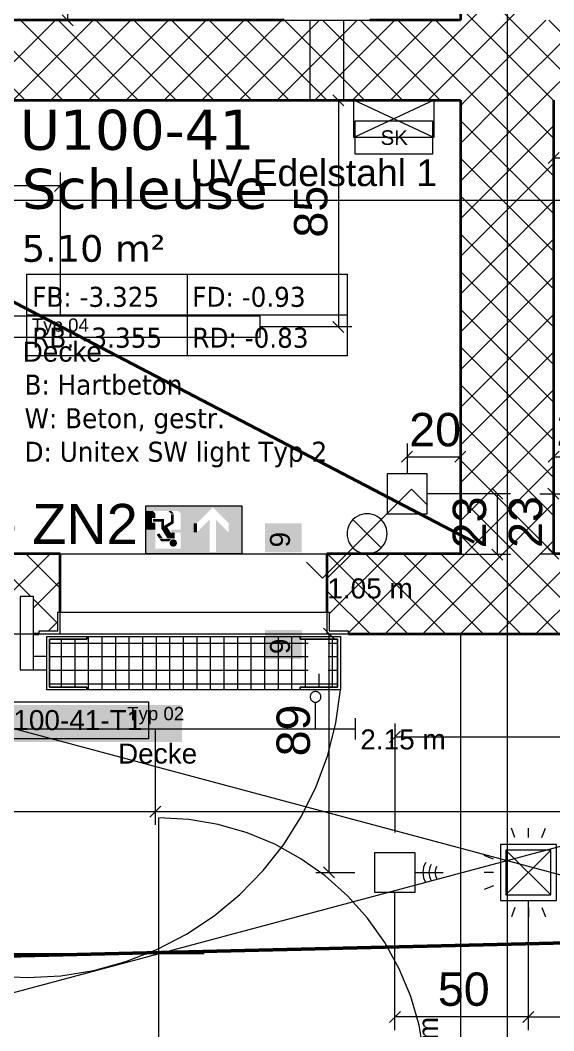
# Model space of a CAD drawing. Extents: x -1132 to 613, y -179 to 712.
# Drawn here: x -748.3 to -708.3, y 269.1 to 344.9 of the extents above; entities that cross this region are included whole.
import ezdxf
from ezdxf.lldxf.tags import DXFTag

# ---------------------------------------------------------------- set-up
doc = ezdxf.new("R2010")
doc.units = 0
doc.layers.get('0').update_dxf_attribs({"lineweight": 13})
for name, color, linetype, lineweight in [('A-____-NOTE-TEXT', 7, 'Continuous', 9), ('A-AREA-____-IDEN', 7, 'Continuous', 5), ('A-DETL-____-HDLN', 7, '_Verdeckte Linien_', 9), ('A-DETL-GENF-HDLN', 7, '_Verdeckte Linien_', 9), ('A-DOOR-____-HDLN', 7, '_Verdeckte Linien_', 9), ('A-DOOR-____-IDEN', 7, 'Continuous', 5), ('A-DOOR-____-MCUT', 7, 'Continuous', 9), ('A-DOOR-____-OTLN', 7, 'Continuous', 9), ('A-DOOR-FRAM-MCUT', 7, 'Continuous', 9), ('A-DOOR-FRAM-OTLN', 7, 'Continuous', 9), ('A-DOOR-OPNG-OTLN', 7, 'Continuous', 9), ('A-WALL-____-MCUT', 7, 'Continuous', 35), ('A-WALL-____-PATT', 7, 'Continuous', 35), ('I-WALL-____-OTLN', 7, 'Continuous', 9), ('M-EQPM-____-OTLN', 7, 'Continuous', 9), ('S-GRID-____-OTLN', 7, 'Continuous', 5)]:
    doc.layers.add(name, color=color, linetype=linetype, lineweight=lineweight)
for name, color, linetype, lineweight, true_color in [('EL01_VVV_Mass', 7, 'Continuous', 13, 0xb2b200), ('EL01_WAN_Feuwehrfunktantenne', 7, 'Continuous', 13, 0x993300), ('EL01_WAN_Leuchten', 7, 'Continuous', 13, 0x0080ff), ('EL01_WAN_Leuchtentyp', 7, 'Continuous', 13, 0x0099ff), ('EL01_WAN_Licht', 7, 'Continuous', 13, 0x0080ff), ('EL01_WAN_Notbeleuchtungen', 7, 'Continuous', 13, 0x009900), ('EL01_WAN_Notbeleuchtungentyp', 7, 'Continuous', 13, 0x009900), ('EL01_WAN_Schlaufkasten', 1, 'Continuous', 13, 0xff0000), ('EL01_WAN_Verteiler', 1, 'Continuous', 13, 0xff0000), ('EL01_WAN_Verteiler Text', 1, 'Continuous', 13, 0xff0000), ('X_Geometrie', 3, 'Continuous', 50, 0x00ff00)]:
    doc.layers.add(name, color=color, linetype=linetype, lineweight=lineweight, true_color=true_color)
doc.styles.get("Standard").update_dxf_attribs({"font": 'arial.ttf'})
tags = doc.linetypes.add('_Rasterlinie_', pattern=[0.375, 0.2, -0.05, 0.075, -0.05]).pattern_tags.tags
tags[10:11] = [DXFTag(74, 4), DXFTag(75, 0), DXFTag(340, '0'), DXFTag(46, 1.0), DXFTag(50, 0.0), DXFTag(44, 0.0), DXFTag(45, 0.0)]
tags[8:9] = [DXFTag(74, 4), DXFTag(75, 0), DXFTag(340, '0'), DXFTag(46, 1.0), DXFTag(50, 0.0), DXFTag(44, 0.0), DXFTag(45, 0.0)]
tags[6:7] = [DXFTag(74, 4), DXFTag(75, 0), DXFTag(340, '0'), DXFTag(46, 1.0), DXFTag(50, 0.0), DXFTag(44, 0.0), DXFTag(45, 0.0)]
tags[4:5] = [DXFTag(74, 4), DXFTag(75, 0), DXFTag(340, '0'), DXFTag(46, 1.0), DXFTag(50, 0.0), DXFTag(44, 0.0), DXFTag(45, 0.0)]
tags = doc.linetypes.add('_Verdeckte Linien_', pattern=[0.15, 0.1, -0.05]).pattern_tags.tags
tags[6:7] = [DXFTag(74, 4), DXFTag(75, 0), DXFTag(340, '0'), DXFTag(46, 1.0), DXFTag(50, 0.0), DXFTag(44, 0.0), DXFTag(45, 0.0)]
tags[4:5] = [DXFTag(74, 4), DXFTag(75, 0), DXFTag(340, '0'), DXFTag(46, 1.0), DXFTag(50, 0.0), DXFTag(44, 0.0), DXFTag(45, 0.0)]
tags = doc.linetypes.add('Grundrissdarstellung Sturz', pattern=[0.25, 0.15, -0.05, 0, -0.05]).pattern_tags.tags
tags[10:11] = [DXFTag(74, 4), DXFTag(75, 0), DXFTag(340, '0'), DXFTag(46, 1.0), DXFTag(50, 0.0), DXFTag(44, 0.0), DXFTag(45, 0.0)]
tags[8:9] = [DXFTag(74, 4), DXFTag(75, 0), DXFTag(340, '0'), DXFTag(46, 1.0), DXFTag(50, 0.0), DXFTag(44, 0.0), DXFTag(45, 0.0)]
tags[6:7] = [DXFTag(74, 4), DXFTag(75, 0), DXFTag(340, '0'), DXFTag(46, 1.0), DXFTag(50, 0.0), DXFTag(44, 0.0), DXFTag(45, 0.0)]
tags[4:5] = [DXFTag(74, 4), DXFTag(75, 0), DXFTag(340, '0'), DXFTag(46, 1.0), DXFTag(50, 0.0), DXFTag(44, 0.0), DXFTag(45, 0.0)]

# ---------------------------------------------------------------- blocks, each defined once
blk = doc.blocks.new('Referenz-A0UNPDE96I', base_point=(-1115.886, -117.372))
at = {"layer": 'A-____-NOTE-TEXT', "color": 7, "linetype": 'Continuous', "lineweight": 5, "ltscale": 0.13, "true_color": 0xffffff}
for points in [[(-729.964, 304.974), (-727.208, 304.974), (-729.964, 307.167)], [(-727.208, 304.974), (-729.964, 307.167), (-727.208, 307.167)], [(-729.964, 296.974), (-727.208, 296.974), (-729.964, 299.167)], [(-727.208, 296.974), (-729.964, 299.167), (-727.208, 299.167)]]:
    blk.add_solid(points, dxfattribs=at)
at = {"layer": 'A-AREA-____-IDEN', "color": 0, "linetype": 'Continuous', "ltscale": 0.13}
for p, q in [((-747.803, 325.847), (-723.803, 325.847)), ((-747.803, 319.724), (-747.803, 325.847)), ((-735.803, 325.847), (-735.803, 319.724)), ((-723.803, 325.847), (-723.803, 319.724)), ((-747.803, 322.785), (-723.803, 322.785)), ((-723.803, 319.724), (-747.803, 319.724))]:
    blk.add_line(p, q, dxfattribs=at)
at = {"layer": 'A-DETL-____-HDLN', "color": 0, "linetype": '_Verdeckte Linien_', "ltscale": 0.13}
blk.add_line((-734.515, 274.878), (-898.915, 274.878), dxfattribs=at)
at = {"layer": 'A-DETL-GENF-HDLN', "color": 0, "linetype": '_Verdeckte Linien_', "ltscale": 0.13}
for p, q in [((-775.315, 298.878), (-728.515, 298.878)), ((-775.315, 264.878), (-648.315, 298.878)), ((-775.315, 298.878), (-648.315, 264.878)), ((-728.515, 298.878), (-725.215, 298.878)), ((-725.215, 298.878), (-681.215, 298.878))]:
    blk.add_line(p, q, dxfattribs=at)
at = {"layer": 'A-DOOR-____-HDLN', "color": 0, "linetype": '_Verdeckte Linien_', "ltscale": 0.13}
for p, q in [((-724.658, 292.204), (-724.315, 294.678)), ((-725.262, 289.78), (-724.658, 292.204)), ((-726.118, 287.433), (-725.262, 289.78)), ((-727.218, 285.19), (-726.118, 287.433)), ((-728.549, 283.076), (-727.218, 285.19)), ((-730.097, 281.115), (-728.549, 283.076)), ((-731.842, 279.328), (-730.097, 281.115)), ((-733.767, 277.736), (-731.842, 279.328)), ((-735.85, 276.356), (-733.767, 277.736)), ((-738.067, 275.205), (-735.85, 276.356)), ((-740.393, 274.294), (-738.067, 275.205)), ((-742.803, 273.635), (-740.393, 274.294)), ((-745.269, 273.234), (-742.803, 273.635)), ((-750.258, 273.223), (-747.763, 273.096)), ((-747.763, 273.096), (-745.269, 273.234))]:
    blk.add_line(p, q, dxfattribs=at)
at = {"layer": 'A-DOOR-____-IDEN', "color": 0, "linetype": 'Continuous', "ltscale": 0.13}
for p, q in [((-750.542, 293.772), (-738.702, 293.772)), ((-738.702, 293.772), (-738.702, 290.992)), ((-738.702, 290.992), (-750.542, 290.992))]:
    blk.add_line(p, q, dxfattribs=at)
at = {"layer": 'A-DOOR-____-IDEN', "color": 7, "linetype": 'Continuous', "ltscale": 0.13, "true_color": 0xffffff}
for points in [[(-750.717, 290.77), (-736.178, 290.77), (-750.717, 293.529)], [(-736.178, 290.77), (-750.717, 293.529), (-736.178, 293.529)]]:
    blk.add_solid(points, dxfattribs=at)
at = {"layer": 'A-DOOR-____-MCUT', "color": 0, "linetype": 'Continuous', "ltscale": 0.13}
for p, q in [((-746.315, 298.678), (-743.315, 298.678)), ((-746.315, 297.178), (-746.315, 298.678)), ((-743.315, 298.678), (-743.315, 298.478)), ((-727.315, 298.678), (-726.715, 298.678)), ((-727.315, 298.478), (-727.315, 298.678)), ((-726.715, 298.678), (-725.215, 298.678)), ((-725.215, 298.678), (-724.315, 298.678)), ((-724.315, 298.678), (-724.315, 294.678)), ((-746.115, 298.478), (-746.115, 294.878)), ((-743.315, 298.478), (-746.115, 298.478)), ((-726.715, 298.478), (-727.315, 298.478)), ((-725.215, 298.478), (-726.715, 298.478)), ((-724.515, 298.478), (-725.215, 298.478)), ((-724.515, 294.878), (-724.515, 298.478)), ((-746.315, 294.678), (-746.315, 296.178)), ((-746.115, 294.878), (-743.315, 294.878)), ((-743.315, 294.878), (-743.315, 294.678)), ((-727.315, 294.878), (-724.515, 294.878)), ((-727.315, 294.678), (-727.315, 294.878)), ((-743.315, 294.678), (-746.315, 294.678)), ((-724.315, 294.678), (-727.315, 294.678))]:
    blk.add_line(p, q, dxfattribs=at)
at = {"layer": 'A-DOOR-____-OTLN', "color": 0, "linetype": 'Continuous', "ltscale": 0.13}
for p, q in [((-748.311, 301.678), (-748.311, 296.178)), ((-747.311, 301.678), (-748.311, 301.678)), ((-747.311, 296.178), (-747.311, 301.678)), ((-743.183, 294.678), (-743.183, 298.678)), ((-742.167, 294.678), (-742.167, 298.678)), ((-741.151, 294.678), (-741.151, 298.678)), ((-740.135, 294.678), (-740.135, 298.678)), ((-739.119, 294.678), (-739.119, 298.678)), ((-738.103, 294.678), (-738.103, 298.678)), ((-737.087, 294.678), (-737.087, 298.678)), ((-736.071, 294.678), (-736.071, 298.678)), ((-735.055, 294.678), (-735.055, 298.678)), ((-734.039, 294.678), (-734.039, 298.678)), ((-733.023, 294.678), (-733.023, 298.678)), ((-732.007, 294.678), (-732.007, 298.678)), ((-730.991, 294.678), (-730.991, 298.678)), ((-729.975, 294.678), (-729.975, 298.678)), ((-728.959, 294.678), (-728.959, 298.678)), ((-727.943, 294.678), (-727.943, 298.678)), ((-746.115, 298.182), (-726.715, 298.182)), ((-745.215, 294.876), (-745.215, 298.478)), ((-744.199, 294.873), (-744.199, 298.478)), ((-726.927, 294.878), (-726.927, 298.478)), ((-725.215, 298.182), (-724.515, 298.182)), ((-724.895, 294.878), (-724.895, 298.478)), ((-746.311, 297.178), (-747.311, 297.178)), ((-746.311, 296.178), (-746.311, 297.178)), ((-746.115, 297.166), (-726.715, 297.166)), ((-725.215, 297.166), (-724.515, 297.166)), ((-748.311, 296.178), (-747.311, 296.178)), ((-747.311, 296.178), (-746.311, 296.178)), ((-746.115, 296.15), (-726.715, 296.15)), ((-725.911, 294.878), (-725.911, 295.878)), ((-725.215, 296.15), (-724.515, 296.15)), ((-746.115, 295.134), (-724.515, 295.134))]:
    blk.add_line(p, q, dxfattribs=at)
at = {"layer": 'A-DOOR-____-OTLN', "color": 0, "linetype": 'Grundrissdarstellung Sturz', "ltscale": 0.13}
blk.add_line((-715.315, 298.878), (-715.315, 264.878), dxfattribs=at)
at = {"layer": 'A-DOOR-FRAM-MCUT', "color": 0, "linetype": 'Continuous', "ltscale": 0.13}
for p, q in [((-745.315, 300.478), (-745.515, 300.478)), ((-745.515, 300.478), (-745.515, 299.078)), ((-745.315, 298.878), (-745.315, 300.478)), ((-725.215, 300.478), (-725.315, 300.478)), ((-725.315, 300.478), (-725.315, 298.878)), ((-725.115, 300.478), (-725.215, 300.478)), ((-725.115, 299.078), (-725.115, 300.478)), ((-746.915, 299.078), (-746.915, 298.878)), ((-745.515, 299.078), (-746.915, 299.078)), ((-746.915, 298.878), (-745.315, 298.878)), ((-743.315, 298.678), (-727.315, 298.678)), ((-743.315, 298.478), (-743.315, 298.678)), ((-727.315, 298.678), (-727.315, 298.478)), ((-725.315, 298.878), (-725.215, 298.878)), ((-725.215, 298.878), (-723.715, 298.878)), ((-723.715, 299.078), (-725.115, 299.078)), ((-723.715, 298.878), (-723.715, 299.078)), ((-746.115, 298.478), (-743.315, 298.478)), ((-746.115, 294.878), (-746.115, 298.478)), ((-727.315, 298.478), (-726.715, 298.478)), ((-726.715, 298.478), (-725.215, 298.478)), ((-725.215, 298.478), (-724.515, 298.478)), ((-724.515, 298.478), (-724.515, 294.878)), ((-743.315, 294.878), (-746.115, 294.878)), ((-743.315, 294.678), (-743.315, 294.878)), ((-727.315, 294.878), (-727.315, 294.678)), ((-724.515, 294.878), (-727.315, 294.878)), ((-727.315, 294.678), (-743.315, 294.678))]:
    blk.add_line(p, q, dxfattribs=at)
at = {"layer": 'A-DOOR-FRAM-OTLN', "color": 0, "linetype": 'Continuous', "ltscale": 0.13}
for p, q in [((-728.515, 300.478), (-745.315, 300.478)), ((-725.315, 300.478), (-728.515, 300.478)), ((-745.315, 298.878), (-728.515, 298.878)), ((-728.515, 298.878), (-725.315, 298.878))]:
    blk.add_line(p, q, dxfattribs=at)
at = {"layer": 'A-DOOR-OPNG-OTLN', "color": 0, "linetype": 'Continuous', "ltscale": 0.13}
for p, q in [((-737.915, 265.078), (-737.915, 285.078)), ((-735.675, 284.953), (-737.915, 285.078)), ((-733.464, 284.577), (-735.675, 284.953)), ((-731.309, 283.956), (-733.464, 284.577)), ((-729.237, 283.098), (-731.309, 283.956)), ((-727.274, 282.013), (-729.237, 283.098)), ((-725.445, 280.715), (-727.274, 282.013)), ((-723.773, 279.22), (-725.445, 280.715)), ((-722.278, 277.548), (-723.773, 279.22)), ((-720.98, 275.719), (-722.278, 277.548)), ((-719.895, 273.756), (-720.98, 275.719)), ((-719.037, 271.684), (-719.895, 273.756)), ((-718.416, 269.529), (-719.037, 271.684)), ((-718.04, 267.318), (-718.416, 269.529))]:
    blk.add_line(p, q, dxfattribs=at)
at = {"layer": 'A-WALL-____-MCUT', "color": 0, "linetype": 'Continuous', "ltscale": 0.35}
for p, q in [((-715.315, 428.878), (-715.315, 344.876)), ((-728.515, 344.876), (-777.315, 344.876)), ((-715.315, 344.876), (-722.115, 344.876)), ((-775.315, 338.876), (-715.315, 338.876)), ((-715.315, 338.876), (-715.315, 304.878)), ((-708.315, 304.878), (-708.315, 338.876)), ((-745.315, 304.878), (-762.115, 304.878)), ((-745.315, 300.478), (-745.315, 304.878)), ((-715.315, 304.878), (-725.315, 304.878)), ((-725.315, 304.878), (-725.315, 300.478)), ((-698.315, 304.878), (-708.315, 304.878)), ((-747.311, 298.878), (-746.915, 298.878)), ((-723.715, 298.878), (-699.915, 298.878))]:
    blk.add_line(p, q, dxfattribs=at)
at = {"layer": 'A-WALL-____-PATT', "color": 0, "linetype": 'Continuous', "lineweight": 9, "ltscale": 0.13}
for p, q in [((-714.562, 344.876), (-708.315, 351.124)), ((-711.52, 344.876), (-715.315, 348.671)), ((-711.734, 344.876), (-708.315, 348.296)), ((-714.349, 344.876), (-715.315, 345.842)), ((-747.947, 338.876), (-753.947, 344.876)), ((-751.675, 338.876), (-745.675, 344.876)), ((-745.118, 338.876), (-751.118, 344.876)), ((-748.847, 338.876), (-742.847, 344.876)), ((-742.29, 338.876), (-748.29, 344.876)), ((-746.018, 338.876), (-740.018, 344.876)), ((-739.461, 338.876), (-745.461, 344.876)), ((-743.19, 338.876), (-737.19, 344.876)), ((-736.633, 338.876), (-742.633, 344.876)), ((-740.361, 338.876), (-734.361, 344.876)), ((-733.804, 338.876), (-739.804, 344.876)), ((-737.533, 338.876), (-731.533, 344.876)), ((-730.976, 338.876), (-736.976, 344.876)), ((-734.704, 338.876), (-728.704, 344.876)), ((-728.148, 338.876), (-734.148, 344.876)), ((-731.876, 338.876), (-725.876, 344.876)), ((-725.319, 338.876), (-731.319, 344.876)), ((-729.048, 338.876), (-723.048, 344.876)), ((-722.491, 338.876), (-728.491, 344.876)), ((-726.219, 338.876), (-720.219, 344.876)), ((-719.662, 338.876), (-725.662, 344.876)), ((-723.391, 338.876), (-717.391, 344.876)), ((-716.834, 338.876), (-722.834, 344.876)), ((-720.562, 338.876), (-714.562, 344.876)), ((-714.005, 338.876), (-720.005, 344.876)), ((-717.734, 338.876), (-711.734, 344.876)), ((-711.177, 338.876), (-717.177, 344.876)), ((-714.905, 338.876), (-708.905, 344.876)), ((-708.349, 338.876), (-714.349, 344.876)), ((-712.077, 338.876), (-706.077, 344.876)), ((-705.52, 338.876), (-711.52, 344.876)), ((-709.249, 338.876), (-703.249, 344.876)), ((-702.692, 338.876), (-708.692, 344.876)), ((-715.315, 338.467), (-714.905, 338.876)), ((-715.315, 335.639), (-712.077, 338.876)), ((-715.315, 332.81), (-709.249, 338.876)), ((-708.315, 333.186), (-714.005, 338.876)), ((-708.315, 336.014), (-711.177, 338.876)), ((-708.315, 338.842), (-708.349, 338.876)), ((-708.315, 330.357), (-715.315, 337.357)), ((-715.315, 329.982), (-708.315, 336.982)), ((-708.315, 327.529), (-715.315, 334.529)), ((-715.315, 327.153), (-708.315, 334.153)), ((-708.315, 324.7), (-715.315, 331.7)), ((-715.315, 324.325), (-708.315, 331.325)), ((-708.315, 321.872), (-715.315, 328.872)), ((-715.315, 321.497), (-708.315, 328.497)), ((-708.315, 319.043), (-715.315, 326.043)), ((-715.315, 318.668), (-708.315, 325.668)), ((-708.315, 316.215), (-715.315, 323.215)), ((-715.315, 315.84), (-708.315, 322.84)), ((-708.315, 313.387), (-715.315, 320.387)), ((-715.315, 313.011), (-708.315, 320.011)), ((-708.315, 310.558), (-715.315, 317.558)), ((-715.315, 310.183), (-708.315, 317.183)), ((-708.315, 307.73), (-715.315, 314.73)), ((-715.315, 307.354), (-708.315, 314.354)), ((-708.315, 304.901), (-715.315, 311.901)), ((-714.962, 304.878), (-708.315, 311.526)), ((-711.12, 304.878), (-715.315, 309.073)), ((-712.134, 304.878), (-708.315, 308.698)), ((-713.948, 304.878), (-715.315, 306.244)), ((-709.306, 304.878), (-708.315, 305.869)), ((-752.075, 298.878), (-746.075, 304.878)), ((-747.518, 301.678), (-750.718, 304.878)), ((-745.315, 302.303), (-747.89, 304.878)), ((-725.215, 303.111), (-723.448, 304.878)), ((-719.262, 298.878), (-725.215, 304.831)), ((-725.115, 300.383), (-720.619, 304.878)), ((-723.715, 298.954), (-717.791, 304.878)), ((-716.434, 298.878), (-722.434, 304.878)), ((-720.962, 298.878), (-714.962, 304.878)), ((-713.605, 298.878), (-719.605, 304.878)), ((-718.134, 298.878), (-712.134, 304.878)), ((-710.777, 298.878), (-716.777, 304.878)), ((-715.306, 298.878), (-709.306, 304.878)), ((-707.948, 298.878), (-713.948, 304.878)), ((-712.477, 298.878), (-706.477, 304.878)), ((-705.12, 298.878), (-711.12, 304.878)), ((-709.649, 298.878), (-703.649, 304.878)), ((-747.311, 300.814), (-745.315, 302.81)), ((-722.091, 298.878), (-725.215, 302.002)), ((-745.515, 299.675), (-747.311, 301.471)), ((-746.218, 299.078), (-745.515, 299.782))]:
    blk.add_line(p, q, dxfattribs=at)
at = {"layer": 'I-WALL-____-OTLN', "color": 0, "linetype": 'Continuous', "ltscale": 0.13}
for p, q in [((-745.315, 304.878), (-725.315, 304.878)), ((-725.315, 300.478), (-745.315, 300.478))]:
    blk.add_line(p, q, dxfattribs=at)
at = {"layer": 'M-EQPM-____-OTLN', "color": 0, "linetype": 'Continuous', "ltscale": 0.13}
for p, q in [((-728.515, 344.876), (-722.115, 344.876)), ((-726.565, 338.876), (-726.565, 344.876)), ((-726.565, 338.876), (-726.565, 344.876)), ((-724.065, 338.876), (-724.065, 344.876)), ((-724.065, 338.876), (-724.065, 344.876))]:
    blk.add_line(p, q, dxfattribs=at)
at = {"layer": 'S-GRID-____-OTLN', "color": 0, "linetype": '_Rasterlinie_', "ltscale": 0.13}
for p, q in [((-711.815, 645.662), (-711.815, 244.87)), ((-1107.612, 331.378), (119.376, 331.378))]:
    blk.add_line(p, q, dxfattribs=at)
at = {"layer": 'X_Geometrie', "color": 0, "linetype": 'Continuous', "ltscale": 0.5}
for p, q in [((-770.49, 335.042), (-714.29, 305.736)), ((-1107.612, 266.122), (-130.744, 289.528))]:
    blk.add_line(p, q, dxfattribs=at)
at = {"layer": 'A-____-NOTE-TEXT', "color": 0, "linetype": 'Continuous', "lineweight": 5, "ltscale": 0.13, "char_height": 1.5, "attachment_point": 1, "rotation": 90}
for insert in [(-729.589, 305.349), (-729.589, 297.349)]:
    blk.add_mtext('{\\fArial;9}', dxfattribs=dict(at, insert=insert))
at = {"layer": 'A-AREA-____-IDEN', "color": 0, "linetype": 'Continuous', "ltscale": 0.13, "attachment_point": 1}
for s, insert, char_height in [('{\\fVerdana;U100-41}', (-748.34, 338.162), 3), ('{\\fVerdana;Schleuse}', (-748.197, 333.739), 3), ('{\\fVerdana;5.10 m²}', (-748.188, 328.769), 2), ('{\\W0.9;\\fVerdana;FB: -3.325}', (-747.413, 324.888), 1.5), ('{\\W0.9;\\fVerdana;FD: -0.93}', (-735.413, 324.888), 1.5), ('{\\W0.9;\\fVerdana;RB: -3.355}', (-747.413, 321.826), 1.5), ('{\\W0.9;\\fVerdana;RD: -0.83}', (-735.413, 321.826), 1.5), ('{\\W0.9;\\fVerdana;B: Hartbeton}', (-747.989, 318.302), 1.5), ('{\\W0.9;\\fVerdana;W: Beton, gestr.}', (-747.989, 315.788), 1.5), ('{\\W0.9;\\fVerdana;D: Unitex SW light Typ 2}', (-747.989, 313.275), 1.5)]:
    blk.add_mtext(s, dxfattribs=dict(at, insert=insert, char_height=char_height))
at = {"layer": 'A-DOOR-____-IDEN', "color": 0, "linetype": 'Continuous', "ltscale": 0.13, "insert": (-750.342, 293.154), "char_height": 1.5, "attachment_point": 1}
blk.add_mtext('{\\fArial;U100-41-T1}', dxfattribs=at)
blk = doc.blocks.new('Maß-A0UNPDXP6I', base_point=(-819.588, 284.547))
at = {"color": 0, "lineweight": -2}
for p, q in [((-738.174, 284.547), (-738.174, 291.746)), ((-737.761, 285.961), (-738.588, 285.133)), ((-819.174, 285.547), (-738.174, 285.547))]:
    blk.add_line(p, q, dxfattribs=at)
blk = doc.blocks.new('Maß-A0UNPE9H6I', base_point=(-720.632, 283.978))
at = {"color": 0, "lineweight": -2}
for p, q in [((-648.313, 290.147), (-648.313, 292.878)), ((-720.218, 292.147), (-720.218, 283.978)), ((-719.804, 291.561), (-720.632, 290.733)), ((-720.218, 291.147), (-648.313, 291.147)), ((-647.899, 291.561), (-648.726, 290.733))]:
    blk.add_line(p, q, dxfattribs=at)
at = {"color": 0, "lineweight": -2, "insert": (-687.022, 294.48), "char_height": 2.5, "attachment_point": 1}
blk.add_mtext('{\\fArial;360}', dxfattribs=at)
blk = doc.blocks.new('Maß-A0UNPE9V6I', base_point=(-708.726, 304.878))
at = {"color": 0, "lineweight": -2}
for p, q in [((-708.313, 313.147), (-708.313, 304.878)), ((-704.313, 313.147), (-704.313, 310.878)), ((-708.726, 311.733), (-707.899, 312.561)), ((-704.726, 311.733), (-703.899, 312.561)), ((-708.313, 312.147), (-704.313, 312.147))]:
    blk.add_line(p, q, dxfattribs=at)
at = {"color": 0, "lineweight": -2, "insert": (-708.124, 315.48), "char_height": 2.5, "attachment_point": 1}
blk.add_mtext('{\\fArial;20}', dxfattribs=at)
blk = doc.blocks.new('Maß-A0UNPEE36I', base_point=(-711.688, 304.465))
at = {"color": 0, "lineweight": -2}
for p, q in [((-709.354, 309.378), (-705.813, 309.378)), ((-707.941, 308.965), (-708.768, 309.792)), ((-708.354, 304.878), (-708.354, 309.378)), ((-709.354, 304.878), (-708.313, 304.878)), ((-707.941, 304.465), (-708.768, 305.292))]:
    blk.add_line(p, q, dxfattribs=at)
at = {"color": 0, "lineweight": -2, "insert": (-711.688, 305.315), "char_height": 2.5, "attachment_point": 1, "rotation": 90}
blk.add_mtext('{\\fArial;23}', dxfattribs=at)
blk = doc.blocks.new('Maß-A0UNPEG36I', base_point=(-729.098, 280.565))
at = {"color": 0, "lineweight": -2}
for p, q in [((-725.568, 299.292), (-724.741, 298.465)), ((-726.154, 298.878), (-723.713, 298.878)), ((-725.154, 280.978), (-725.154, 298.878)), ((-725.568, 281.392), (-724.741, 280.565)), ((-726.154, 280.978), (-723.218, 280.978))]:
    blk.add_line(p, q, dxfattribs=at)
at = {"color": 0, "lineweight": -2, "insert": (-729.098, 289.687), "char_height": 2.5, "attachment_point": 1, "rotation": 90}
blk.add_mtext('{\\fArial;89}', dxfattribs=at)
blk = doc.blocks.new('Schlaufkasten Decke (multi)-A0UNPEHH6I', base_point=(-723.213, 334.826))
at = {"color": 0, "linetype": 'ByBlock', "lineweight": -2, "ltscale": 0.13}
for p, q in [((-723.213, 334.826), (-723.213, 337.326)), ((-723.213, 337.326), (-717.413, 337.326)), ((-717.413, 337.326), (-717.413, 334.826)), ((-717.413, 334.826), (-723.213, 334.826))]:
    blk.add_line(p, q, dxfattribs=at)
at = {"color": 0, "linetype": 'ByBlock', "lineweight": -2, "ltscale": 0.13, "insert": (-721.301, 336.626), "char_height": 1.1, "attachment_point": 1}
blk.add_mtext('{\\fArial;SK}', dxfattribs=at)
blk = doc.blocks.new('Maß-A0UNPEJ76I', base_point=(-708.726, 321.877))
at = {"color": 0, "lineweight": -2}
for p, q in [((-708.313, 333.547), (-708.313, 338.876)), ((-707.899, 334.961), (-708.726, 334.133)), ((-677.891, 334.961), (-678.718, 334.133)), ((-678.304, 335.547), (-678.304, 321.877)), ((-708.313, 334.547), (-678.304, 334.547))]:
    blk.add_line(p, q, dxfattribs=at)
at = {"color": 0, "lineweight": -2, "insert": (-695.947, 337.88), "char_height": 2.5, "attachment_point": 1}
blk.add_mtext('{\\fArial;150}', dxfattribs=at)
blk = doc.blocks.new('Maß-A0UNPENF6I', base_point=(-730.321, 321.464))
at = {"color": 0, "lineweight": -2}
for p, q in [((-725.454, 338.876), (-715.313, 338.876)), ((-724.041, 338.463), (-724.868, 339.29)), ((-724.454, 338.876), (-724.454, 321.877)), ((-724.041, 321.464), (-724.868, 322.291)), ((-723.454, 321.877), (-730.321, 321.877))]:
    blk.add_line(p, q, dxfattribs=at)
at = {"color": 0, "lineweight": -2, "insert": (-727.788, 328.576), "char_height": 2.5, "attachment_point": 1, "rotation": 90}
blk.add_mtext('{\\fArial;85}', dxfattribs=at)
blk = doc.blocks.new('Maß-A0UNPEOX6I', base_point=(-717.842, 304.394))
at = {"color": 0, "lineweight": -2}
for p, q in [((-711.554, 309.378), (-717.813, 309.378)), ((-712.968, 309.792), (-712.141, 308.965)), ((-712.554, 309.378), (-712.554, 304.808)), ((-711.554, 304.808), (-717.842, 304.808)), ((-712.968, 305.222), (-712.141, 304.394))]:
    blk.add_line(p, q, dxfattribs=at)
at = {"color": 0, "lineweight": -2, "insert": (-715.888, 305.28), "char_height": 2.5, "attachment_point": 1, "rotation": 90}
blk.add_mtext('{\\fArial;23}', dxfattribs=at)
blk = doc.blocks.new('Maß-A0UNPEQ36I', base_point=(-720.632, 269.147))
at = {"color": 0, "lineweight": -2}
for p, q in [((-720.218, 269.147), (-720.218, 279.478)), ((-710.218, 269.147), (-710.218, 277.656)), ((-720.632, 269.733), (-719.804, 270.561)), ((-710.632, 269.733), (-709.804, 270.561)), ((-710.218, 270.147), (-720.218, 270.147))]:
    blk.add_line(p, q, dxfattribs=at)
at = {"color": 0, "lineweight": -2, "insert": (-717.004, 273.48), "char_height": 2.5, "attachment_point": 1}
blk.add_mtext('{\\fArial;50}', dxfattribs=at)
blk = doc.blocks.new('Absolute Höhe-A0UNPEV76I', base_point=(-718.492, 263.745))
at = {"color": 0, "lineweight": -2, "insert": (-718.491, 263.745), "char_height": 1.5, "attachment_point": 1, "rotation": 90}
blk.add_mtext('{\\fArial;1.05 m}', dxfattribs=at)
blk = doc.blocks.new('LED-Langfeldleuchte 37W-A0UNPEZF6I', base_point=(-753.174, 290.946))
at = {"color": 0, "lineweight": -2}
for p, q in [((-750.571, 294.198), (-750.574, 294.146)), ((-750.574, 294.146), (-750.571, 294.093)), ((-750.561, 294.249), (-750.571, 294.198)), ((-750.571, 294.093), (-750.561, 294.042)), ((-750.544, 294.299), (-750.561, 294.249)), ((-750.561, 294.042), (-750.544, 293.993)), ((-750.521, 294.346), (-750.544, 294.299)), ((-750.544, 293.993), (-750.521, 293.946)), ((-750.492, 294.389), (-750.521, 294.346)), ((-750.457, 294.428), (-750.492, 294.389)), ((-750.418, 294.463), (-750.457, 294.428)), ((-750.374, 294.492), (-750.418, 294.463)), ((-750.327, 294.515), (-750.374, 294.492)), ((-750.278, 294.532), (-750.327, 294.515)), ((-750.226, 294.542), (-750.278, 294.532)), ((-750.174, 294.546), (-750.226, 294.542)), ((-750.122, 294.542), (-750.174, 294.546)), ((-750.071, 294.532), (-750.122, 294.542)), ((-750.021, 294.515), (-750.071, 294.532)), ((-749.974, 294.492), (-750.021, 294.515)), ((-749.931, 294.463), (-749.974, 294.492)), ((-749.891, 294.428), (-749.931, 294.463)), ((-749.857, 294.389), (-749.891, 294.428)), ((-749.828, 294.346), (-749.857, 294.389)), ((-749.805, 294.299), (-749.828, 294.346)), ((-749.828, 293.946), (-749.805, 293.993)), ((-749.788, 294.249), (-749.805, 294.299)), ((-749.805, 293.993), (-749.788, 294.042)), ((-749.778, 294.198), (-749.788, 294.249)), ((-749.788, 294.042), (-749.778, 294.093)), ((-749.774, 294.146), (-749.778, 294.198)), ((-749.778, 294.093), (-749.774, 294.146)), ((-726.571, 294.198), (-726.574, 294.146)), ((-726.574, 294.146), (-726.571, 294.093)), ((-726.561, 294.249), (-726.571, 294.198)), ((-726.571, 294.093), (-726.561, 294.042)), ((-726.544, 294.299), (-726.561, 294.249)), ((-726.561, 294.042), (-726.544, 293.993)), ((-726.521, 294.346), (-726.544, 294.299)), ((-726.544, 293.993), (-726.521, 293.946)), ((-726.492, 294.389), (-726.521, 294.346)), ((-726.457, 294.428), (-726.492, 294.389)), ((-726.418, 294.463), (-726.457, 294.428)), ((-726.374, 294.492), (-726.418, 294.463)), ((-726.327, 294.515), (-726.374, 294.492)), ((-726.278, 294.532), (-726.327, 294.515)), ((-726.226, 294.542), (-726.278, 294.532)), ((-726.174, 294.546), (-726.226, 294.542)), ((-726.122, 294.542), (-726.174, 294.546)), ((-726.071, 294.532), (-726.122, 294.542)), ((-726.021, 294.515), (-726.071, 294.532)), ((-725.974, 294.492), (-726.021, 294.515)), ((-725.931, 294.463), (-725.974, 294.492)), ((-725.891, 294.428), (-725.931, 294.463)), ((-725.857, 294.389), (-725.891, 294.428)), ((-725.828, 294.346), (-725.857, 294.389)), ((-725.805, 294.299), (-725.828, 294.346)), ((-725.828, 293.946), (-725.805, 293.993)), ((-725.788, 294.249), (-725.805, 294.299)), ((-725.805, 293.993), (-725.788, 294.042)), ((-725.778, 294.198), (-725.788, 294.249)), ((-725.788, 294.042), (-725.778, 294.093)), ((-725.774, 294.146), (-725.778, 294.198)), ((-725.778, 294.093), (-725.774, 294.146)), ((-750.521, 293.946), (-750.492, 293.902)), ((-750.492, 293.902), (-750.457, 293.863)), ((-750.457, 293.863), (-750.418, 293.828)), ((-750.418, 293.828), (-750.374, 293.799)), ((-750.374, 293.799), (-750.327, 293.776)), ((-750.327, 293.776), (-750.278, 293.759)), ((-750.278, 293.759), (-750.226, 293.749)), ((-750.226, 293.749), (-750.174, 293.746)), ((-750.174, 293.746), (-750.122, 293.749)), ((-750.174, 291.746), (-750.174, 293.746)), ((-750.122, 293.749), (-750.071, 293.759)), ((-750.071, 293.759), (-750.021, 293.776)), ((-750.021, 293.776), (-749.974, 293.799)), ((-749.974, 293.799), (-749.931, 293.828)), ((-749.931, 293.828), (-749.891, 293.863)), ((-749.891, 293.863), (-749.857, 293.902)), ((-749.857, 293.902), (-749.828, 293.946)), ((-726.521, 293.946), (-726.492, 293.902)), ((-726.492, 293.902), (-726.457, 293.863)), ((-726.457, 293.863), (-726.418, 293.828)), ((-726.418, 293.828), (-726.374, 293.799)), ((-726.374, 293.799), (-726.327, 293.776)), ((-726.327, 293.776), (-726.278, 293.759)), ((-726.278, 293.759), (-726.226, 293.749)), ((-726.226, 293.749), (-726.174, 293.746)), ((-726.174, 293.746), (-726.122, 293.749)), ((-726.174, 291.746), (-726.174, 293.746)), ((-726.122, 293.749), (-726.071, 293.759)), ((-726.071, 293.759), (-726.021, 293.776)), ((-726.021, 293.776), (-725.974, 293.799)), ((-725.974, 293.799), (-725.931, 293.828)), ((-725.931, 293.828), (-725.891, 293.863)), ((-725.891, 293.863), (-725.857, 293.902)), ((-725.857, 293.902), (-725.828, 293.946)), ((-753.174, 290.946), (-753.174, 292.546)), ((-723.174, 290.946), (-723.174, 292.546)), ((-753.174, 291.746), (-723.174, 291.746))]:
    blk.add_line(p, q, dxfattribs=at)
blk = doc.blocks.new('Absolute Höhe-A0UNPEZH6I', base_point=(-722.817, 290.203))
at = {"color": 0, "lineweight": -2, "insert": (-722.817, 291.703), "char_height": 1.5, "attachment_point": 1}
blk.add_mtext('{\\fArial;2.15 m}', dxfattribs=at)
blk = doc.blocks.new('Bemerkung 1-A0UNPEZJ6I', base_point=(-740.292, 292.391))
at = {"color": 0, "lineweight": -2, "insert": (-740.292, 293.391), "char_height": 1, "attachment_point": 1}
blk.add_mtext('{\\fArial;Typ 02}', dxfattribs=at)
blk = doc.blocks.new('Absolute Höhe-A0UNPEZL6I', base_point=(-740.982, 289.143))
at = {"color": 0, "lineweight": -2, "insert": (-740.982, 290.643), "char_height": 1.5, "attachment_point": 1}
blk.add_mtext('{\\fArial;Decke}', dxfattribs=at)
blk = doc.blocks.new('Maß-A0UNPF0B6I', base_point=(-710.632, 269.147))
at = {"color": 0, "lineweight": -2}
for p, q in [((-710.218, 269.147), (-710.218, 278.878)), ((-700.218, 269.147), (-700.218, 278.878)), ((-709.804, 270.561), (-710.632, 269.733)), ((-699.804, 270.561), (-700.632, 269.733)), ((-710.218, 270.147), (-700.218, 270.147))]:
    blk.add_line(p, q, dxfattribs=at)
at = {"color": 0, "lineweight": -2, "insert": (-707.004, 273.48), "char_height": 2.5, "attachment_point": 1}
blk.add_mtext('{\\fArial;50}', dxfattribs=at)
blk = doc.blocks.new('Maß-A0UNPFA76I', base_point=(-738.588, 284.547))
at = {"color": 0, "lineweight": -2}
for p, q in [((-738.174, 284.547), (-738.174, 291.746)), ((-737.761, 285.961), (-738.588, 285.133)), ((-738.174, 285.547), (-657.174, 285.547))]:
    blk.add_line(p, q, dxfattribs=at)
blk = doc.blocks.new('Maß-A0UNPFS96I', base_point=(-719.726, 304.878))
at = {"color": 0, "lineweight": -2}
for p, q in [((-719.313, 313.147), (-719.313, 310.878)), ((-715.313, 313.147), (-715.313, 304.878)), ((-719.726, 311.733), (-718.899, 312.561)), ((-715.726, 311.733), (-714.899, 312.561)), ((-719.313, 312.147), (-715.313, 312.147))]:
    blk.add_line(p, q, dxfattribs=at)
at = {"color": 0, "lineweight": -2, "insert": (-719.151, 315.431), "char_height": 2.5, "attachment_point": 1}
blk.add_mtext('{\\fArial;20}', dxfattribs=at)
blk = doc.blocks.new('RZL-Decke_ Unten-A0UNPFT56I', base_point=(-738.907, 304.878))
at = {"color": 0, "lineweight": -2}
for p, q in [((-738.907, 304.878), (-738.907, 308.478)), ((-738.907, 308.478), (-731.707, 308.478)), ((-731.707, 308.478), (-731.707, 304.878)), ((-731.707, 304.878), (-738.907, 304.878))]:
    blk.add_line(p, q, dxfattribs=at)
for points in [[(-738.907, 308.092), (-735.307, 308.092), (-738.907, 308.478)], [(-735.307, 308.092), (-738.907, 308.478), (-735.307, 308.478)], [(-735.307, 308.348), (-731.707, 308.348), (-735.307, 308.478)], [(-731.707, 308.348), (-735.307, 308.478), (-731.707, 308.478)], [(-738.907, 307.89), (-738.184, 307.89), (-738.907, 308.092)], [(-738.184, 307.89), (-738.907, 308.092), (-738.387, 308.092)], [(-738.907, 307.555), (-738.184, 307.555), (-738.907, 307.89)], [(-738.184, 307.555), (-738.907, 307.89), (-738.184, 307.89)], [(-737.008, 307.89), (-736.81, 307.89), (-737.211, 308.092)], [(-736.81, 307.89), (-737.211, 308.092), (-737.012, 308.092)], [(-737.008, 307.284), (-736.81, 307.284), (-737.008, 307.829)], [(-736.81, 307.284), (-737.008, 307.829), (-736.81, 307.829)], [(-736.292, 307.89), (-735.307, 307.89), (-736.495, 308.092)], [(-735.307, 307.89), (-736.495, 308.092), (-735.307, 308.092)], [(-736.292, 306.69), (-735.307, 306.69), (-736.292, 307.89)], [(-735.307, 306.69), (-736.292, 307.89), (-735.307, 307.89)], [(-735.307, 307.159), (-735.066, 307.159), (-735.307, 308.348)], [(-735.066, 307.159), (-735.307, 308.348), (-733.877, 308.348)], [(-732.688, 307.159), (-731.707, 307.159), (-733.877, 308.348)], [(-731.707, 307.159), (-733.877, 308.348), (-731.707, 308.348)], [(-738.907, 307.216), (-738.424, 307.216), (-738.907, 307.555)], [(-738.424, 307.216), (-738.907, 307.555), (-738.424, 307.555)], [(-738.907, 306.678), (-738.184, 306.678), (-738.907, 307.216)], [(-738.184, 306.678), (-738.907, 307.216), (-738.184, 307.216)], [(-738.361, 307.279), (-737.538, 307.279), (-738.361, 307.492)], [(-737.538, 307.279), (-738.361, 307.492), (-737.538, 307.492)], [(-737.741, 306.96), (-737.538, 306.96), (-737.741, 307.279)], [(-737.538, 306.96), (-737.741, 307.279), (-737.538, 307.279)], [(-737.741, 306.867), (-737.283, 306.867), (-737.741, 306.96)], [(-737.283, 306.867), (-737.741, 306.96), (-737.132, 306.96)], [(-737.741, 306.775), (-737.226, 306.775), (-737.741, 306.867)], [(-737.226, 306.775), (-737.741, 306.867), (-737.283, 306.867)], [(-737.538, 306.96), (-737.132, 306.96), (-737.215, 307.158)], [(-737.215, 307.158), (-736.81, 307.158), (-737.008, 307.284)], [(-737.132, 306.96), (-737.215, 307.158), (-736.81, 307.158)], [(-736.81, 307.158), (-737.008, 307.284), (-736.81, 307.284)], [(-735.307, 306.678), (-735.066, 306.678), (-735.307, 307.159)], [(-735.066, 306.678), (-735.307, 307.159), (-735.066, 307.159)], [(-735.066, 306.48), (-734.117, 306.48), (-734.117, 307.429)], [(-733.637, 306.48), (-732.688, 306.48), (-733.637, 307.429)], [(-732.688, 306.48), (-731.707, 306.48), (-732.688, 307.159)], [(-731.707, 306.48), (-732.688, 307.159), (-731.707, 307.159)], [(-738.907, 305.257), (-738.184, 305.257), (-738.907, 306.678)], [(-738.184, 305.257), (-738.907, 306.678), (-738.184, 306.678)], [(-738.078, 306.29), (-737.803, 306.29), (-737.892, 306.418)], [(-737.895, 306.024), (-737.62, 306.024), (-738.078, 306.29)], [(-737.62, 306.024), (-738.078, 306.29), (-737.803, 306.29)], [(-737.491, 306.369), (-736.973, 306.369), (-737.741, 306.775)], [(-736.973, 306.369), (-737.741, 306.775), (-737.226, 306.775)], [(-737.279, 306.024), (-736.745, 306.024), (-737.491, 306.369)], [(-736.745, 306.024), (-737.491, 306.369), (-736.745, 306.369)], [(-736.973, 306.46), (-735.307, 306.46), (-736.973, 306.69)], [(-735.307, 306.46), (-736.973, 306.69), (-735.307, 306.69)], [(-736.973, 306.369), (-736.745, 306.369), (-736.973, 306.46)], [(-736.745, 306.369), (-736.973, 306.46), (-736.745, 306.46)], [(-736.292, 305.257), (-735.307, 305.257), (-736.292, 306.46)], [(-735.307, 305.257), (-736.292, 306.46), (-735.307, 306.46)], [(-735.307, 306.48), (-735.066, 306.48), (-735.307, 306.678)], [(-735.066, 306.48), (-735.307, 306.678), (-735.066, 306.678)], [(-735.307, 305.008), (-734.117, 305.008), (-735.307, 306.48)], [(-734.117, 305.008), (-735.307, 306.48), (-734.117, 306.48)], [(-733.637, 305.008), (-731.707, 305.008), (-733.637, 306.48)], [(-731.707, 305.008), (-733.637, 306.48), (-731.707, 306.48)], [(-737.872, 305.992), (-736.745, 305.992), (-737.895, 306.024)], [(-736.745, 305.992), (-737.895, 306.024), (-736.745, 306.024)], [(-737.871, 305.99), (-736.943, 305.99), (-737.872, 305.992)], [(-736.943, 305.99), (-737.872, 305.992), (-736.745, 305.992)], [(-737.859, 305.972), (-736.989, 305.972), (-737.871, 305.99)], [(-736.989, 305.972), (-737.871, 305.99), (-736.943, 305.99)], [(-737.832, 305.933), (-737.049, 305.933), (-737.859, 305.972)], [(-737.049, 305.933), (-737.859, 305.972), (-736.989, 305.972)], [(-737.798, 305.885), (-737.091, 305.885), (-737.832, 305.933)], [(-737.091, 305.885), (-737.832, 305.933), (-737.049, 305.933)], [(-737.748, 305.812), (-737.13, 305.812), (-737.798, 305.885)], [(-737.13, 305.812), (-737.798, 305.885), (-737.091, 305.885)], [(-736.563, 305.679), (-737.109, 305.679), (-736.572, 305.75)], [(-737.109, 305.679), (-736.572, 305.75), (-737.1, 305.75)], [(-737.1, 305.609), (-736.563, 305.679), (-737.109, 305.679)], [(-736.572, 305.75), (-737.1, 305.75), (-736.599, 305.816)], [(-737.1, 305.75), (-736.599, 305.816), (-737.073, 305.816)], [(-736.572, 305.609), (-737.1, 305.609), (-736.563, 305.679)], [(-737.073, 305.543), (-736.572, 305.609), (-737.1, 305.609)], [(-736.599, 305.816), (-737.073, 305.816), (-736.643, 305.873)], [(-737.073, 305.816), (-736.643, 305.873), (-737.029, 305.873)], [(-736.599, 305.543), (-737.073, 305.543), (-736.572, 305.609)], [(-737.029, 305.486), (-736.599, 305.543), (-737.073, 305.543)], [(-736.643, 305.873), (-737.029, 305.873), (-736.699, 305.916)], [(-737.029, 305.873), (-736.699, 305.916), (-736.973, 305.916)], [(-736.643, 305.486), (-737.029, 305.486), (-736.599, 305.543)], [(-736.973, 305.443), (-736.643, 305.486), (-737.029, 305.486)], [(-736.699, 305.916), (-736.973, 305.916), (-736.765, 305.944)], [(-736.973, 305.916), (-736.765, 305.944), (-736.907, 305.944)], [(-736.699, 305.916), (-736.973, 305.916), (-736.699, 305.916)], [(-736.973, 305.916), (-736.699, 305.916), (-736.973, 305.916)], [(-736.699, 305.443), (-736.973, 305.443), (-736.643, 305.486)], [(-736.907, 305.415), (-736.699, 305.443), (-736.973, 305.443)], [(-736.699, 305.443), (-736.973, 305.443), (-736.699, 305.443)], [(-736.973, 305.443), (-736.699, 305.443), (-736.973, 305.443)], [(-736.765, 305.944), (-736.907, 305.944), (-736.836, 305.953)], [(-736.765, 305.944), (-736.907, 305.944), (-736.765, 305.944)], [(-736.907, 305.944), (-736.765, 305.944), (-736.907, 305.944)], [(-736.765, 305.415), (-736.907, 305.415), (-736.699, 305.443)], [(-736.836, 305.406), (-736.765, 305.415), (-736.907, 305.415)], [(-736.765, 305.415), (-736.907, 305.415), (-736.765, 305.415)], [(-736.907, 305.415), (-736.765, 305.415), (-736.907, 305.415)], [(-738.907, 304.878), (-735.307, 304.878), (-738.907, 305.257)], [(-735.307, 304.878), (-738.907, 305.257), (-735.307, 305.257)], [(-735.307, 304.878), (-731.707, 304.878), (-735.307, 305.008)], [(-731.707, 304.878), (-735.307, 305.008), (-731.707, 305.008)]]:
    blk.add_solid(points, dxfattribs=at)
blk = doc.blocks.new('Bemerkung 1-A0UNPFT76I', base_point=(-755.565, 305.613))
at = {"color": 0, "lineweight": -2, "insert": (-755.565, 308.613), "char_height": 3, "attachment_point": 1}
blk.add_mtext('{\\fArial;Typ ZN2}', dxfattribs=at)
blk = doc.blocks.new('Maß-A0UNPG016I', base_point=(-776.313, 344.463))
at = {"color": 0, "lineweight": -2}
for p, q in [((-745.168, 365.29), (-744.341, 364.463)), ((-743.754, 364.877), (-750.813, 364.877)), ((-744.754, 344.876), (-744.754, 364.877)), ((-743.754, 344.876), (-776.313, 344.876)), ((-745.168, 345.29), (-744.341, 344.463))]:
    blk.add_line(p, q, dxfattribs=at)
at = {"color": 0, "lineweight": -2, "insert": (-748.088, 352.238), "char_height": 2.5, "attachment_point": 1, "rotation": 90}
blk.add_mtext('{\\fArial;100}', dxfattribs=at)
blk = doc.blocks.new('Maß-A0UNPG3X6I', base_point=(-775.726, 322.677))
at = {"color": 0, "lineweight": -2}
for p, q in [((-775.313, 331.447), (-775.313, 338.876)), ((-745.321, 333.447), (-745.321, 322.677)), ((-775.726, 332.033), (-774.899, 332.861)), ((-745.735, 332.033), (-744.907, 332.861)), ((-745.321, 332.447), (-775.313, 332.447))]:
    blk.add_line(p, q, dxfattribs=at)
at = {"color": 0, "lineweight": -2, "insert": (-762.956, 335.78), "char_height": 2.5, "attachment_point": 1}
blk.add_mtext('{\\fArial;150}', dxfattribs=at)
blk = doc.blocks.new('Bewegungsmelder UP-A0UNPG4D6I', base_point=(-713.54, 277.656))
at = {"color": 0, "lineweight": -2}
for p, q in [((-711.222, 283.593), (-711.494, 284.301)), ((-710.218, 283.593), (-710.218, 284.301)), ((-709.214, 283.593), (-708.942, 284.301)), ((-712.318, 283.078), (-712.318, 278.878)), ((-708.118, 283.078), (-712.318, 283.078)), ((-711.898, 282.658), (-711.898, 279.298)), ((-708.538, 282.658), (-711.898, 282.658)), ((-708.538, 279.298), (-711.898, 282.658)), ((-711.898, 279.298), (-708.538, 282.658)), ((-708.538, 279.298), (-708.538, 282.658)), ((-708.118, 278.878), (-708.118, 283.078)), ((-712.832, 281.982), (-713.54, 282.254)), ((-707.604, 281.982), (-706.896, 282.254)), ((-712.832, 280.978), (-713.54, 280.978)), ((-707.604, 280.978), (-706.896, 280.978)), ((-712.832, 279.975), (-713.54, 279.703)), ((-707.604, 279.975), (-706.896, 279.703)), ((-712.318, 278.878), (-708.118, 278.878)), ((-711.898, 279.298), (-708.538, 279.298)), ((-711.222, 278.364), (-711.494, 277.656)), ((-710.218, 278.364), (-710.218, 277.656)), ((-709.214, 278.364), (-708.942, 277.656))]:
    blk.add_line(p, q, dxfattribs=at)
blk = doc.blocks.new('UV in Wand-A0UNPG4F6I', base_point=(-723.313, 336.076))
at = {"color": 0, "lineweight": -2}
for p, q in [((-723.313, 336.076), (-723.313, 338.876)), ((-723.313, 338.876), (-717.313, 338.876)), ((-717.313, 338.876), (-723.313, 336.076)), ((-717.313, 336.076), (-723.313, 338.876)), ((-717.313, 338.876), (-717.313, 336.076)), ((-717.313, 336.076), (-723.313, 336.076))]:
    blk.add_line(p, q, dxfattribs=at)
blk = doc.blocks.new('Bauteilbeschriftung-A0UNPG4H6I', base_point=(-735.546, 332.438))
at = {"color": 0, "lineweight": -2, "insert": (-735.546, 334.438), "char_height": 2, "attachment_point": 1}
blk.add_mtext('{\\fArial;UV Edelstahl 1}', dxfattribs=at)
blk = doc.blocks.new('Deckendose UP-A0UNPG636I', base_point=(-720.813, 307.878))
at = {"color": 0, "lineweight": -2}
for p, q in [((-717.813, 310.878), (-720.813, 310.878)), ((-720.813, 310.878), (-720.813, 307.878)), ((-717.813, 307.878), (-717.813, 310.878)), ((-720.813, 307.878), (-717.813, 307.878))]:
    blk.add_line(p, q, dxfattribs=at)
blk = doc.blocks.new('Schalter_ Schema 3_ UP_ KL-A0UNPG6Z6I', base_point=(-726.852, 303.036))
at = {"color": 0, "lineweight": -2}
for p, q in [((-721.252, 307.439), (-718.97, 309.721)), ((-718.97, 309.721), (-717.774, 308.525)), ((-723.063, 307.677), (-723.226, 307.568)), ((-722.887, 307.764), (-723.063, 307.677)), ((-722.701, 307.827), (-722.887, 307.764)), ((-722.508, 307.865), (-722.701, 307.827)), ((-722.313, 307.878), (-722.508, 307.865)), ((-722.117, 307.865), (-722.313, 307.878)), ((-721.924, 307.827), (-722.117, 307.865)), ((-721.739, 307.764), (-721.924, 307.827)), ((-721.563, 307.677), (-721.739, 307.764)), ((-721.4, 307.568), (-721.563, 307.677)), ((-723.698, 306.952), (-723.762, 306.766)), ((-723.612, 307.128), (-723.698, 306.952)), ((-723.503, 307.291), (-723.612, 307.128)), ((-723.373, 307.439), (-723.503, 307.291)), ((-723.226, 307.568), (-723.373, 307.439)), ((-723.373, 305.318), (-721.252, 307.439)), ((-723.373, 307.439), (-721.252, 305.318)), ((-721.252, 307.439), (-721.4, 307.568)), ((-721.123, 307.291), (-721.252, 307.439)), ((-721.014, 307.128), (-721.123, 307.291)), ((-720.927, 306.952), (-721.014, 307.128)), ((-720.864, 306.766), (-720.927, 306.952)), ((-723.8, 306.574), (-723.813, 306.378)), ((-723.813, 306.378), (-723.8, 306.182)), ((-723.762, 306.766), (-723.8, 306.574)), ((-723.8, 306.182), (-723.762, 305.99)), ((-720.825, 306.574), (-720.864, 306.766)), ((-720.864, 305.99), (-720.825, 306.182)), ((-720.813, 306.378), (-720.825, 306.574)), ((-720.825, 306.182), (-720.813, 306.378)), ((-723.762, 305.99), (-723.698, 305.804)), ((-723.698, 305.804), (-723.612, 305.628)), ((-723.612, 305.628), (-723.503, 305.465)), ((-723.503, 305.465), (-723.373, 305.318)), ((-721.252, 305.318), (-721.123, 305.465)), ((-721.123, 305.465), (-721.014, 305.628)), ((-721.014, 305.628), (-720.927, 305.804)), ((-720.927, 305.804), (-720.864, 305.99)), ((-723.373, 305.318), (-725.655, 303.036)), ((-723.373, 305.318), (-723.226, 305.188)), ((-723.226, 305.188), (-723.063, 305.079)), ((-723.063, 305.079), (-722.887, 304.992)), ((-722.887, 304.992), (-722.701, 304.929)), ((-722.701, 304.929), (-722.508, 304.891)), ((-722.508, 304.891), (-722.313, 304.878)), ((-722.313, 304.878), (-722.117, 304.891)), ((-722.117, 304.891), (-721.924, 304.929)), ((-721.924, 304.929), (-721.739, 304.992)), ((-721.739, 304.992), (-721.563, 305.079)), ((-721.563, 305.079), (-721.4, 305.188)), ((-721.4, 305.188), (-721.252, 305.318)), ((-725.655, 303.036), (-726.852, 304.232))]:
    blk.add_line(p, q, dxfattribs=at)
blk = doc.blocks.new('Absolute Höhe-A0UNPG716I', base_point=(-725.289, 301.527))
at = {"color": 0, "lineweight": -2, "insert": (-725.289, 303.027), "char_height": 1.5, "attachment_point": 1}
blk.add_mtext('{\\fArial;1.05 m}', dxfattribs=at)
blk = doc.blocks.new('LED-Langfeldleuchte 37W-A0UNPG8B6I', base_point=(-760.321, 321.077))
at = {"color": 0, "lineweight": -2}
for p, q in [((-730.321, 322.677), (-760.321, 322.677)), ((-760.321, 321.077), (-760.321, 322.677)), ((-730.321, 321.077), (-730.321, 322.677)), ((-730.321, 321.077), (-760.321, 321.077))]:
    blk.add_line(p, q, dxfattribs=at)
blk = doc.blocks.new('Bemerkung 1-A0UNPG8D6I', base_point=(-747.438, 321.522))
at = {"color": 0, "lineweight": -2, "insert": (-747.438, 322.522), "char_height": 1, "attachment_point": 1}
blk.add_mtext('{\\fArial;Typ 04}', dxfattribs=at)
blk = doc.blocks.new('Absolute Höhe-A0UNPG8F6I', base_point=(-748.129, 319.274))
at = {"color": 0, "lineweight": -2, "insert": (-748.129, 320.774), "char_height": 1.5, "attachment_point": 1}
blk.add_mtext('{\\fArial;Decke}', dxfattribs=at)
blk = doc.blocks.new('Funkempfänger-A0UNPG8N6I', base_point=(-721.718, 279.478))
at = {"color": 0, "lineweight": -2}
for p, q in [((-721.718, 282.478), (-718.718, 282.478)), ((-721.718, 279.478), (-721.718, 282.478)), ((-718.718, 282.478), (-718.718, 279.478)), ((-718.115, 281.175), (-718.128, 280.978)), ((-718.074, 281.368), (-718.115, 281.175)), ((-718.008, 281.554), (-718.074, 281.368)), ((-717.917, 281.728), (-718.008, 281.554)), ((-717.661, 281.135), (-717.671, 280.978)), ((-717.63, 281.289), (-717.661, 281.135)), ((-717.578, 281.438), (-717.63, 281.289)), ((-717.507, 281.578), (-717.578, 281.438)), ((-717.21, 281.096), (-717.218, 280.978)), ((-717.186, 281.211), (-717.21, 281.096)), ((-717.147, 281.321), (-717.186, 281.211)), ((-717.093, 281.426), (-717.147, 281.321)), ((-718.718, 280.978), (-716.618, 280.978)), ((-718.128, 280.978), (-718.115, 280.782)), ((-718.115, 280.782), (-718.074, 280.589)), ((-718.074, 280.589), (-718.008, 280.403)), ((-718.008, 280.403), (-717.917, 280.228)), ((-717.671, 280.978), (-717.661, 280.821)), ((-717.661, 280.821), (-717.63, 280.667)), ((-717.63, 280.667), (-717.578, 280.519)), ((-717.578, 280.519), (-717.507, 280.378)), ((-717.218, 280.978), (-717.21, 280.861)), ((-717.21, 280.861), (-717.186, 280.746)), ((-717.186, 280.746), (-717.147, 280.635)), ((-717.147, 280.635), (-717.093, 280.531)), ((-718.718, 279.478), (-721.718, 279.478))]:
    blk.add_line(p, q, dxfattribs=at)

msp = doc.modelspace()

# ---------------------------------------------------------------- block references
at = {"color": 9, "lineweight": 25, "ltscale": 0.25, "true_color": 0xc0c0c0}
msp.add_blockref('Referenz-A0UNPDE96I', (-1115.886, -117.372), dxfattribs=at)
at = {"layer": 'EL01_VVV_Mass', "linetype": 'Continuous', "ltscale": 0.13}
for name, p in [('Maß-A0UNPG016I', (-776.313, 344.463)), ('Maß-A0UNPG3X6I', (-775.726, 322.677)), ('Maß-A0UNPENF6I', (-730.321, 321.464)), ('Maß-A0UNPEJ76I', (-708.726, 321.877)), ('Maß-A0UNPFS96I', (-719.726, 304.878)), ('Maß-A0UNPE9V6I', (-708.726, 304.878)), ('Maß-A0UNPEOX6I', (-717.842, 304.394)), ('Maß-A0UNPEE36I', (-711.688, 304.465)), ('Maß-A0UNPEG36I', (-729.098, 280.565)), ('Maß-A0UNPE9H6I', (-720.632, 283.978)), ('Maß-A0UNPDXP6I', (-819.588, 284.547)), ('Maß-A0UNPFA76I', (-738.588, 284.547)), ('Maß-A0UNPEQ36I', (-720.632, 269.147)), ('Maß-A0UNPF0B6I', (-710.632, 269.147))]:
    msp.add_blockref(name, p, dxfattribs=at)
at = {"layer": 'EL01_WAN_Feuwehrfunktantenne', "linetype": 'Continuous', "ltscale": 0.13}
msp.add_blockref('Funkempfänger-A0UNPG8N6I', (-721.718, 279.478), dxfattribs=at)
at = {"layer": 'EL01_WAN_Leuchten', "ltscale": 0.13}
for name, p in [('LED-Langfeldleuchte 37W-A0UNPG8B6I', (-760.321, 321.077)), ('Absolute Höhe-A0UNPG8F6I', (-748.129, 319.274)), ('LED-Langfeldleuchte 37W-A0UNPEZF6I', (-753.174, 290.946)), ('Absolute Höhe-A0UNPEZH6I', (-722.817, 290.203)), ('Absolute Höhe-A0UNPEZL6I', (-740.982, 289.143))]:
    msp.add_blockref(name, p, dxfattribs=at)
at = {"layer": 'EL01_WAN_Leuchtentyp', "ltscale": 0.13}
for name, p in [('Bemerkung 1-A0UNPG8D6I', (-747.438, 321.522)), ('Bemerkung 1-A0UNPEZJ6I', (-740.292, 292.391))]:
    msp.add_blockref(name, p, dxfattribs=at)
at = {"layer": 'EL01_WAN_Leuchtentyp', "linetype": 'Continuous', "ltscale": 0.13}
msp.add_blockref('Absolute Höhe-A0UNPEV76I', (-718.492, 263.745), dxfattribs=at)
at = {"layer": 'EL01_WAN_Licht', "linetype": 'Continuous', "ltscale": 0.13}
for name, p in [('Deckendose UP-A0UNPG636I', (-720.813, 307.878)), ('Schalter_ Schema 3_ UP_ KL-A0UNPG6Z6I', (-726.852, 303.036)), ('Absolute Höhe-A0UNPG716I', (-725.289, 301.527)), ('Bewegungsmelder UP-A0UNPG4D6I', (-713.54, 277.656))]:
    msp.add_blockref(name, p, dxfattribs=at)
at = {"layer": 'EL01_WAN_Notbeleuchtungen', "linetype": 'Continuous', "ltscale": 0.13}
msp.add_blockref('RZL-Decke_ Unten-A0UNPFT56I', (-738.907, 304.878), dxfattribs=at)
at = {"layer": 'EL01_WAN_Notbeleuchtungentyp', "linetype": 'Continuous', "ltscale": 0.13}
msp.add_blockref('Bemerkung 1-A0UNPFT76I', (-755.565, 305.613), dxfattribs=at)
at = {"layer": 'EL01_WAN_Schlaufkasten', "ltscale": 0.13}
msp.add_blockref('Schlaufkasten Decke (multi)-A0UNPEHH6I', (-723.213, 334.826), dxfattribs=at)
at = {"layer": 'EL01_WAN_Verteiler', "linetype": 'Continuous', "ltscale": 0.13}
msp.add_blockref('UV in Wand-A0UNPG4F6I', (-723.313, 336.076), dxfattribs=at)
at = {"layer": 'EL01_WAN_Verteiler Text', "linetype": 'Continuous', "ltscale": 0.13}
msp.add_blockref('Bauteilbeschriftung-A0UNPG4H6I', (-735.546, 332.438), dxfattribs=at)

doc.saveas('drawing.dxf')
